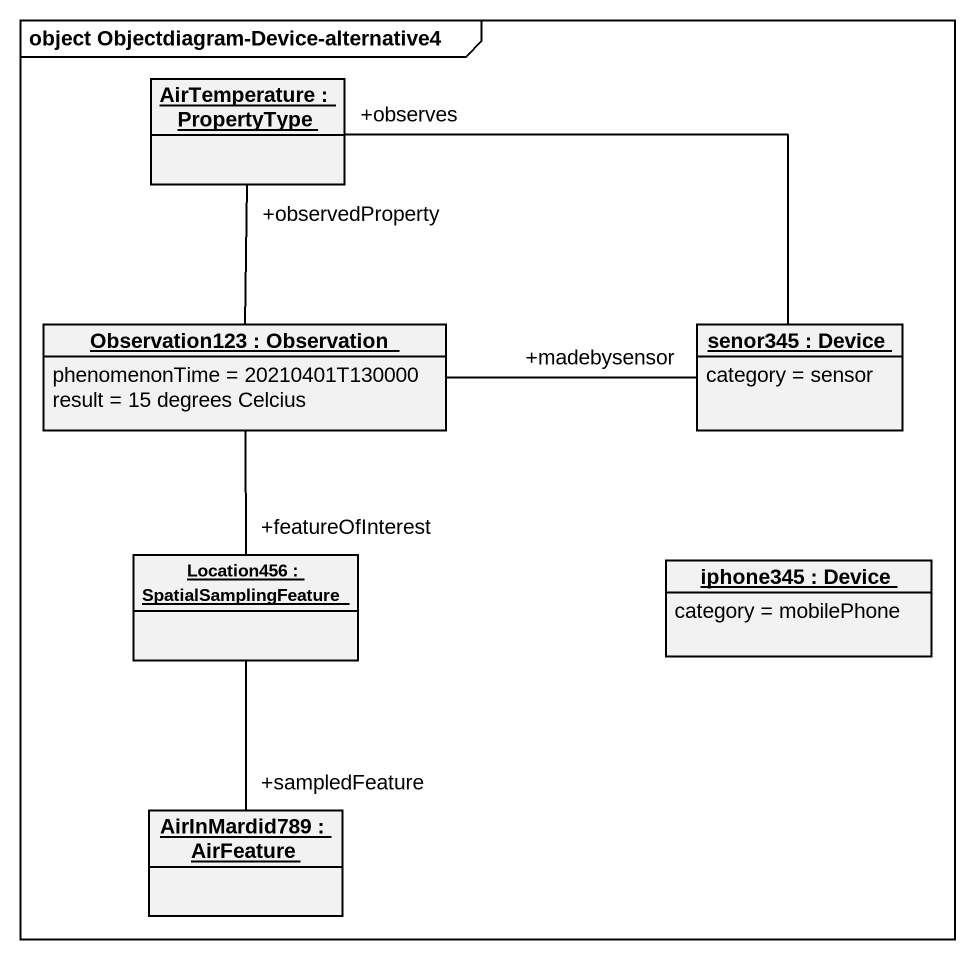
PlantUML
@startuml
mainframe object Objectdiagram-Device-alternative4
hide circle
hide empty members
object "AirTemperature : PropertyType" as AirTemperature
object "Observation123 : Observation" as Observation123 {
  phenomenonTime = 20210401T130000
  result = 15 degrees Celcius
}
object "senor345 : Device" as senor345 {
  category = sensor
}
object "Location456 : SpatialSamplingFeature" as Location456
object "iphone345 : Device" as iphone345 {
  category = mobilePhone
}
object "AirInMardid789 : AirFeature" as AirInMardid789
Observation123 -up- "+observedProperty" AirTemperature
Observation123 -right- "+madebysensor" senor345
Observation123 -- "+featureOfInterest" Location456
senor345 -left- "+observes" AirTemperature
Location456 -- "+sampledFeature" AirInMardid789
@enduml
